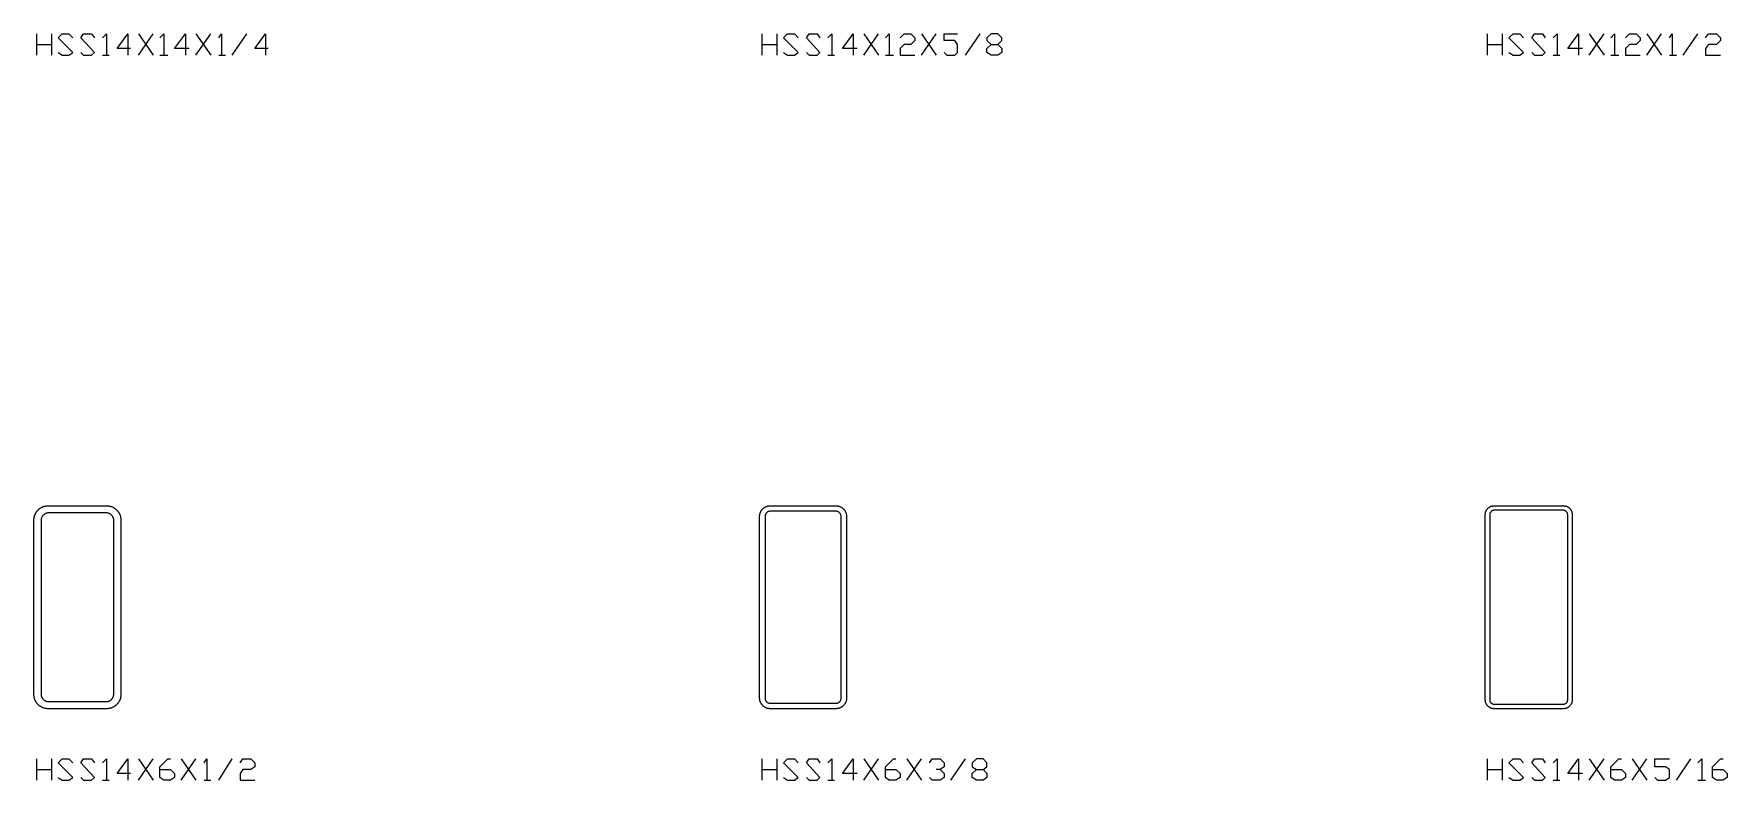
# Model space of a CAD drawing. Header units: inches. Extents: x 0 to 975, y -1305 to 34.
# Drawn here: x 0 to 116.7, y -504.9 to -453.5 of the extents above; entities that cross this region are included whole.
import ezdxf

# ---------------------------------------------------------------- set-up
doc = ezdxf.new("R2010")
doc.units = ezdxf.units.IN
doc.header["$MEASUREMENT"] = 0
doc.layers.add('AISC_STEEL', color=7, linetype='Continuous')

msp = doc.modelspace()

# ---------------------------------------------------------------- linework, layer by layer
at = {"color": 3, "lineweight": 0}
for p, q in [((0.2, -454.94), (0.2, -453.46)), ((1.22, -453.46), (1.22, -454.94)), ((7.21, -453.46), (8.22, -454.94)), ((7.21, -454.94), (8.22, -453.46)), ((11.17, -453.46), (12.19, -454.94)), ((11.17, -454.94), (12.19, -453.46)), ((13.66, -454.94), (14.68, -453.46)), ((50.18, -454.94), (50.18, -453.46)), ((51.2, -453.46), (51.2, -454.94)), ((57.19, -453.46), (58.2, -454.94)), ((57.19, -454.94), (58.2, -453.46)), ((61.16, -453.46), (62.17, -454.94)), ((61.16, -454.94), (62.17, -453.46)), ((64.2, -454.94), (65.21, -453.46)), ((100.16, -454.94), (100.16, -453.46)), ((101.18, -453.46), (101.18, -454.94)), ((107.17, -453.46), (108.19, -454.94)), ((107.17, -454.94), (108.19, -453.46)), ((111.14, -453.46), (112.15, -454.94)), ((111.14, -454.94), (112.15, -453.46)), ((113.63, -454.94), (114.64, -453.46)), ((0.2, -454.2), (1.22, -454.2)), ((4.72, -454.94), (5.18, -454.94)), ((8.68, -454.94), (9.24, -454.94)), ((12.74, -454.94), (13.2, -454.94)), ((50.18, -454.2), (51.2, -454.2)), ((54.7, -454.94), (55.16, -454.94)), ((58.67, -454.94), (59.22, -454.94)), ((100.16, -454.2), (101.18, -454.2)), ((104.68, -454.94), (105.14, -454.94)), ((108.65, -454.94), (109.2, -454.94)), ((112.7, -454.94), (113.17, -454.94)), ((0.2, -504.92), (0.2, -503.45)), ((1.22, -503.45), (1.22, -504.92)), ((7.21, -503.45), (8.22, -504.92)), ((7.21, -504.92), (8.22, -503.45)), ((10.16, -503.45), (11.17, -504.92)), ((10.16, -504.92), (11.17, -503.45)), ((12.74, -504.92), (13.66, -503.45)), ((50.18, -504.92), (50.18, -503.45)), ((51.2, -503.45), (51.2, -504.92)), ((57.19, -503.45), (58.2, -504.92)), ((57.19, -504.92), (58.2, -503.45)), ((60.14, -503.45), (61.16, -504.92)), ((60.14, -504.92), (61.16, -503.45)), ((63.18, -504.92), (64.2, -503.45)), ((100.16, -504.92), (100.16, -503.45)), ((101.18, -503.45), (101.18, -504.92)), ((107.17, -503.45), (108.19, -504.92)), ((107.17, -504.92), (108.19, -503.45)), ((110.12, -503.45), (111.14, -504.92)), ((110.12, -504.92), (111.14, -503.45)), ((113.17, -504.92), (114.18, -503.45)), ((0.2, -504.18), (1.22, -504.18)), ((4.72, -504.92), (5.18, -504.92)), ((11.73, -504.92), (12.19, -504.92)), ((50.18, -504.18), (51.2, -504.18)), ((54.7, -504.92), (55.16, -504.92)), ((100.16, -504.18), (101.18, -504.18)), ((104.68, -504.92), (105.14, -504.92)), ((114.64, -504.92), (115.19, -504.92))]:
    msp.add_line(p, q, dxfattribs=at)
for points in [[(1.68, -454.76), (1.95, -454.94), (2.41, -454.94), (2.69, -454.76), (1.68, -453.74), (1.95, -453.46), (2.41, -453.46), (2.69, -453.74)], [(3.24, -454.76), (3.43, -454.94), (3.98, -454.94), (4.17, -454.76), (3.24, -453.74), (3.43, -453.46), (3.98, -453.46), (4.17, -453.74)], [(4.72, -453.74), (5, -453.46), (5, -454.94)], [(6.66, -454.48), (5.73, -454.48), (6.47, -453.46), (6.47, -454.94)], [(8.68, -453.74), (8.96, -453.46), (8.96, -454.94)], [(10.71, -454.48), (9.7, -454.48), (10.44, -453.46), (10.44, -454.94)], [(12.74, -453.74), (12.93, -453.46), (12.93, -454.94)], [(16.15, -454.48), (15.23, -454.48), (15.97, -453.46), (15.97, -454.94)], [(51.66, -454.76), (51.93, -454.94), (52.4, -454.94), (52.67, -454.76), (51.66, -453.74), (51.93, -453.46), (52.4, -453.46), (52.67, -453.74)], [(53.23, -454.76), (53.41, -454.94), (53.96, -454.94), (54.15, -454.76), (53.23, -453.74), (53.41, -453.46), (53.96, -453.46), (54.15, -453.74)], [(54.7, -453.74), (54.98, -453.46), (54.98, -454.94)], [(56.73, -454.48), (55.72, -454.48), (56.45, -453.46), (56.45, -454.94)], [(58.67, -453.74), (58.94, -453.46), (58.94, -454.94)], [(59.68, -453.74), (59.96, -453.46), (60.42, -453.46), (60.69, -453.74), (60.69, -453.93), (60.42, -454.2), (59.96, -454.2), (59.68, -454.48), (59.68, -454.94), (60.69, -454.94)], [(62.72, -454.76), (62.91, -454.94), (63.46, -454.94), (63.65, -454.76), (63.65, -454.2), (63.46, -453.93), (62.72, -453.93), (62.72, -453.46), (63.65, -453.46)], [(66.41, -454.2), (66.69, -454.48), (66.69, -454.76), (66.41, -454.94), (65.95, -454.94), (65.67, -454.76), (65.67, -454.48), (65.95, -454.2), (66.41, -454.2), (66.69, -453.93), (66.69, -453.74), (66.41, -453.46), (65.95, -453.46), (65.67, -453.74), (65.67, -453.93), (65.95, -454.2)], [(101.64, -454.76), (101.92, -454.94), (102.38, -454.94), (102.65, -454.76), (101.64, -453.74), (101.92, -453.46), (102.38, -453.46), (102.65, -453.74)], [(103.21, -454.76), (103.39, -454.94), (103.94, -454.94), (104.13, -454.76), (103.21, -453.74), (103.39, -453.46), (103.94, -453.46), (104.13, -453.74)], [(104.68, -453.74), (104.96, -453.46), (104.96, -454.94)], [(106.71, -454.48), (105.7, -454.48), (106.43, -453.46), (106.43, -454.94)], [(108.65, -453.74), (108.92, -453.46), (108.92, -454.94)], [(109.66, -453.74), (109.94, -453.46), (110.4, -453.46), (110.68, -453.74), (110.68, -453.93), (110.4, -454.2), (109.94, -454.2), (109.66, -454.48), (109.66, -454.94), (110.68, -454.94)], [(112.7, -453.74), (112.89, -453.46), (112.89, -454.94)], [(115.19, -453.74), (115.38, -453.46), (115.93, -453.46), (116.21, -453.74), (116.21, -453.93), (115.93, -454.2), (115.38, -454.2), (115.19, -454.48), (115.19, -454.94), (116.21, -454.94)], [(1.68, -504.74), (1.95, -504.92), (2.41, -504.92), (2.69, -504.74), (1.68, -503.72), (1.95, -503.45), (2.41, -503.45), (2.69, -503.72)], [(3.24, -504.74), (3.43, -504.92), (3.98, -504.92), (4.17, -504.74), (3.24, -503.72), (3.43, -503.45), (3.98, -503.45), (4.17, -503.72)], [(4.72, -503.72), (5, -503.45), (5, -504.92)], [(6.66, -504.46), (5.73, -504.46), (6.47, -503.45), (6.47, -504.92)], [(8.68, -504.18), (9.42, -504.18), (9.7, -504.46), (9.7, -504.74), (9.42, -504.92), (8.96, -504.92), (8.68, -504.74), (8.68, -504), (9.24, -503.45), (9.42, -503.45)], [(11.73, -503.72), (11.91, -503.45), (11.91, -504.92)], [(14.22, -503.72), (14.4, -503.45), (14.96, -503.45), (15.23, -503.72), (15.23, -504), (14.96, -504.18), (14.4, -504.18), (14.22, -504.46), (14.22, -504.92), (15.23, -504.92)], [(51.66, -504.74), (51.93, -504.92), (52.4, -504.92), (52.67, -504.74), (51.66, -503.72), (51.93, -503.45), (52.4, -503.45), (52.67, -503.72)], [(53.23, -504.74), (53.41, -504.92), (53.96, -504.92), (54.15, -504.74), (53.23, -503.72), (53.41, -503.45), (53.96, -503.45), (54.15, -503.72)], [(54.7, -503.72), (54.98, -503.45), (54.98, -504.92)], [(56.73, -504.46), (55.72, -504.46), (56.45, -503.45), (56.45, -504.92)], [(58.67, -504.18), (59.4, -504.18), (59.68, -504.46), (59.68, -504.74), (59.4, -504.92), (58.94, -504.92), (58.67, -504.74), (58.67, -504), (59.22, -503.45), (59.4, -503.45)], [(61.71, -503.72), (61.89, -503.45), (62.45, -503.45), (62.72, -503.72), (62.72, -504), (62.45, -504.18), (62.17, -504.18)], [(65.4, -504.18), (65.67, -504.46), (65.67, -504.74), (65.4, -504.92), (64.94, -504.92), (64.66, -504.74), (64.66, -504.46), (64.94, -504.18), (65.4, -504.18), (65.67, -504), (65.67, -503.72), (65.4, -503.45), (64.94, -503.45), (64.66, -503.72), (64.66, -504), (64.94, -504.18)], [(101.64, -504.74), (101.92, -504.92), (102.38, -504.92), (102.65, -504.74), (101.64, -503.72), (101.92, -503.45), (102.38, -503.45), (102.65, -503.72)], [(103.21, -504.74), (103.39, -504.92), (103.94, -504.92), (104.13, -504.74), (103.21, -503.72), (103.39, -503.45), (103.94, -503.45), (104.13, -503.72)], [(104.68, -503.72), (104.96, -503.45), (104.96, -504.92)], [(106.71, -504.46), (105.7, -504.46), (106.43, -503.45), (106.43, -504.92)], [(108.65, -504.18), (109.39, -504.18), (109.66, -504.46), (109.66, -504.74), (109.39, -504.92), (108.92, -504.92), (108.65, -504.74), (108.65, -504), (109.2, -503.45), (109.39, -503.45)], [(111.69, -504.74), (111.88, -504.92), (112.43, -504.92), (112.7, -504.74), (112.7, -504.18), (112.43, -504), (111.69, -504), (111.69, -503.45), (112.7, -503.45)], [(114.64, -503.72), (114.92, -503.45), (114.92, -504.92)], [(115.66, -504.18), (116.39, -504.18), (116.67, -504.46), (116.67, -504.74), (116.39, -504.92), (115.93, -504.92), (115.66, -504.74), (115.66, -504), (116.21, -503.45), (116.39, -503.45)], [(62.45, -504.18), (62.72, -504.46), (62.72, -504.74), (62.45, -504.92), (61.89, -504.92), (61.71, -504.74)]]:
    msp.add_lwpolyline(points, dxfattribs=at)
at = {"layer": 'AISC_STEEL'}
for points in [[(5, -486), (5.03, -486), (5.06, -486), (5.09, -486), (5.12, -486.01), (5.15, -486.01), (5.18, -486.02), (5.21, -486.02), (5.23, -486.03), (5.26, -486.04), (5.29, -486.04), (5.32, -486.05), (5.35, -486.06), (5.38, -486.07), (5.4, -486.08), (5.43, -486.1), (5.46, -486.11), (5.48, -486.12), (5.51, -486.14), (5.53, -486.15), (5.56, -486.17), (5.58, -486.19), (5.61, -486.21), (5.63, -486.22), (5.65, -486.24), (5.67, -486.26), (5.7, -486.28), (5.72, -486.3), (5.74, -486.33), (5.76, -486.35), (5.78, -486.37), (5.79, -486.39), (5.81, -486.42), (5.83, -486.44), (5.85, -486.47), (5.86, -486.49), (5.88, -486.52), (5.89, -486.54), (5.9, -486.57), (5.92, -486.6), (5.93, -486.62), (5.94, -486.65), (5.95, -486.68), (5.96, -486.71), (5.96, -486.74), (5.97, -486.77), (5.98, -486.79), (5.98, -486.82), (5.99, -486.85), (5.99, -486.88), (6, -486.91), (6, -486.94), (6, -486.97), (6, -487), (6, -499), (6, -499.03), (6, -499.06), (6, -499.09), (5.99, -499.12), (5.99, -499.15), (5.98, -499.18), (5.98, -499.21), (5.97, -499.23), (5.96, -499.26), (5.96, -499.29), (5.95, -499.32), (5.94, -499.35), (5.93, -499.38), (5.92, -499.4), (5.9, -499.43), (5.89, -499.46), (5.88, -499.48), (5.86, -499.51), (5.85, -499.53), (5.83, -499.56), (5.81, -499.58), (5.79, -499.61), (5.78, -499.63), (5.76, -499.65), (5.74, -499.67), (5.72, -499.7), (5.7, -499.72), (5.67, -499.74), (5.65, -499.76), (5.63, -499.78), (5.61, -499.79), (5.58, -499.81), (5.56, -499.83), (5.53, -499.85), (5.51, -499.86), (5.48, -499.88), (5.46, -499.89), (5.43, -499.9), (5.4, -499.92), (5.38, -499.93), (5.35, -499.94), (5.32, -499.95), (5.29, -499.96), (5.26, -499.96), (5.23, -499.97), (5.21, -499.98), (5.18, -499.98), (5.15, -499.99), (5.12, -499.99), (5.09, -500), (5.06, -500), (5.03, -500), (5, -500), (1, -500), (0.97, -500), (0.94, -500), (0.91, -500), (0.88, -499.99), (0.85, -499.99), (0.82, -499.98), (0.79, -499.98), (0.77, -499.97), (0.74, -499.96), (0.71, -499.96), (0.68, -499.95), (0.65, -499.94), (0.62, -499.93), (0.6, -499.92), (0.57, -499.9), (0.54, -499.89), (0.52, -499.88), (0.49, -499.86), (0.47, -499.85), (0.44, -499.83), (0.42, -499.81), (0.39, -499.79), (0.37, -499.78), (0.35, -499.76), (0.33, -499.74), (0.3, -499.72), (0.28, -499.7), (0.26, -499.67), (0.24, -499.65), (0.22, -499.63), (0.21, -499.61), (0.19, -499.58), (0.17, -499.56), (0.15, -499.53), (0.14, -499.51), (0.12, -499.48), (0.11, -499.46), (0.1, -499.43), (0.08, -499.4), (0.07, -499.38), (0.06, -499.35), (0.05, -499.32), (0.04, -499.29), (0.04, -499.26), (0.03, -499.23), (0.02, -499.21), (0.02, -499.18), (0.01, -499.15), (0.01, -499.12), (0, -499.09), (0, -499.06), (0, -499.03), (0, -499), (0, -487), (0, -486.97), (0, -486.94), (0, -486.91), (0.01, -486.88), (0.01, -486.85), (0.02, -486.82), (0.02, -486.79), (0.03, -486.77), (0.04, -486.74), (0.04, -486.71), (0.05, -486.68), (0.06, -486.65), (0.07, -486.62), (0.08, -486.6), (0.1, -486.57), (0.11, -486.54), (0.12, -486.52), (0.14, -486.49), (0.15, -486.47), (0.17, -486.44), (0.19, -486.42), (0.21, -486.39), (0.22, -486.37), (0.24, -486.35), (0.26, -486.33), (0.28, -486.3), (0.3, -486.28), (0.33, -486.26), (0.35, -486.24), (0.37, -486.22), (0.39, -486.21), (0.42, -486.19), (0.44, -486.17), (0.47, -486.15), (0.49, -486.14), (0.52, -486.12), (0.54, -486.11), (0.57, -486.1), (0.6, -486.08), (0.62, -486.07), (0.65, -486.06), (0.68, -486.05), (0.71, -486.04), (0.74, -486.04), (0.77, -486.03), (0.79, -486.02), (0.82, -486.02), (0.85, -486.01), (0.88, -486.01), (0.91, -486), (0.94, -486), (0.97, -486), (1, -486)], [(1, -486.5), (0.97, -486.5), (0.94, -486.5), (0.91, -486.51), (0.88, -486.51), (0.86, -486.52), (0.83, -486.53), (0.8, -486.54), (0.78, -486.55), (0.75, -486.57), (0.73, -486.58), (0.7, -486.6), (0.68, -486.62), (0.66, -486.64), (0.64, -486.66), (0.62, -486.68), (0.6, -486.7), (0.58, -486.73), (0.57, -486.75), (0.55, -486.78), (0.54, -486.8), (0.53, -486.83), (0.52, -486.86), (0.51, -486.88), (0.51, -486.91), (0.5, -486.94), (0.5, -486.97), (0.5, -487), (0.5, -499), (0.5, -499.03), (0.5, -499.06), (0.51, -499.09), (0.51, -499.12), (0.52, -499.14), (0.53, -499.17), (0.54, -499.2), (0.55, -499.22), (0.57, -499.25), (0.58, -499.27), (0.6, -499.3), (0.62, -499.32), (0.64, -499.34), (0.66, -499.36), (0.68, -499.38), (0.7, -499.4), (0.73, -499.42), (0.75, -499.43), (0.78, -499.45), (0.8, -499.46), (0.83, -499.47), (0.86, -499.48), (0.88, -499.49), (0.91, -499.49), (0.94, -499.5), (0.97, -499.5), (1, -499.5), (5, -499.5), (5.03, -499.5), (5.06, -499.5), (5.09, -499.49), (5.12, -499.49), (5.14, -499.48), (5.17, -499.47), (5.2, -499.46), (5.22, -499.45), (5.25, -499.43), (5.27, -499.42), (5.3, -499.4), (5.32, -499.38), (5.34, -499.36), (5.36, -499.34), (5.38, -499.32), (5.4, -499.3), (5.42, -499.27), (5.43, -499.25), (5.45, -499.22), (5.46, -499.2), (5.47, -499.17), (5.48, -499.14), (5.49, -499.12), (5.49, -499.09), (5.5, -499.06), (5.5, -499.03), (5.5, -499), (5.5, -487), (5.5, -486.97), (5.5, -486.94), (5.49, -486.91), (5.49, -486.88), (5.48, -486.86), (5.47, -486.83), (5.46, -486.8), (5.45, -486.78), (5.43, -486.75), (5.42, -486.73), (5.4, -486.7), (5.38, -486.68), (5.36, -486.66), (5.34, -486.64), (5.32, -486.62), (5.3, -486.6), (5.27, -486.58), (5.25, -486.57), (5.22, -486.55), (5.2, -486.54), (5.17, -486.53), (5.14, -486.52), (5.12, -486.51), (5.09, -486.51), (5.06, -486.5), (5.03, -486.5), (5, -486.5)], [(55.25, -486), (55.28, -486), (55.31, -486), (55.34, -486.01), (55.37, -486.01), (55.4, -486.01), (55.43, -486.02), (55.45, -486.03), (55.48, -486.04), (55.51, -486.05), (55.54, -486.06), (55.56, -486.07), (55.59, -486.08), (55.62, -486.1), (55.64, -486.11), (55.67, -486.13), (55.69, -486.14), (55.71, -486.16), (55.74, -486.18), (55.76, -486.2), (55.78, -486.22), (55.8, -486.24), (55.82, -486.26), (55.84, -486.29), (55.86, -486.31), (55.87, -486.33), (55.89, -486.36), (55.9, -486.38), (55.92, -486.41), (55.93, -486.44), (55.94, -486.46), (55.95, -486.49), (55.96, -486.52), (55.97, -486.55), (55.98, -486.57), (55.99, -486.6), (55.99, -486.63), (55.99, -486.66), (56, -486.69), (56, -486.72), (56, -486.75), (56, -499.25), (56, -499.28), (56, -499.31), (55.99, -499.34), (55.99, -499.37), (55.99, -499.4), (55.98, -499.43), (55.97, -499.45), (55.96, -499.48), (55.95, -499.51), (55.94, -499.54), (55.93, -499.56), (55.92, -499.59), (55.9, -499.62), (55.89, -499.64), (55.87, -499.67), (55.86, -499.69), (55.84, -499.71), (55.82, -499.74), (55.8, -499.76), (55.78, -499.78), (55.76, -499.8), (55.74, -499.82), (55.71, -499.84), (55.69, -499.86), (55.67, -499.87), (55.64, -499.89), (55.62, -499.9), (55.59, -499.92), (55.56, -499.93), (55.54, -499.94), (55.51, -499.95), (55.48, -499.96), (55.45, -499.97), (55.43, -499.98), (55.4, -499.99), (55.37, -499.99), (55.34, -499.99), (55.31, -500), (55.28, -500), (55.25, -500), (50.75, -500), (50.72, -500), (50.69, -500), (50.66, -499.99), (50.63, -499.99), (50.6, -499.99), (50.57, -499.98), (50.55, -499.97), (50.52, -499.96), (50.49, -499.95), (50.46, -499.94), (50.44, -499.93), (50.41, -499.92), (50.38, -499.9), (50.36, -499.89), (50.33, -499.87), (50.31, -499.86), (50.29, -499.84), (50.26, -499.82), (50.24, -499.8), (50.22, -499.78), (50.2, -499.76), (50.18, -499.74), (50.16, -499.71), (50.14, -499.69), (50.13, -499.67), (50.11, -499.64), (50.1, -499.62), (50.08, -499.59), (50.07, -499.56), (50.06, -499.54), (50.05, -499.51), (50.04, -499.48), (50.03, -499.45), (50.02, -499.43), (50.01, -499.4), (50.01, -499.37), (50.01, -499.34), (50, -499.31), (50, -499.28), (50, -499.25), (50, -486.75), (50, -486.72), (50, -486.69), (50.01, -486.66), (50.01, -486.63), (50.01, -486.6), (50.02, -486.57), (50.03, -486.55), (50.04, -486.52), (50.05, -486.49), (50.06, -486.46), (50.07, -486.44), (50.08, -486.41), (50.1, -486.38), (50.11, -486.36), (50.13, -486.33), (50.14, -486.31), (50.16, -486.29), (50.18, -486.26), (50.2, -486.24), (50.22, -486.22), (50.24, -486.2), (50.26, -486.18), (50.29, -486.16), (50.31, -486.14), (50.33, -486.13), (50.36, -486.11), (50.38, -486.1), (50.41, -486.08), (50.44, -486.07), (50.46, -486.06), (50.49, -486.05), (50.52, -486.04), (50.55, -486.03), (50.57, -486.02), (50.6, -486.01), (50.63, -486.01), (50.66, -486.01), (50.69, -486), (50.72, -486), (50.75, -486)], [(50.75, -486.38), (50.72, -486.38), (50.69, -486.38), (50.66, -486.39), (50.63, -486.39), (50.61, -486.4), (50.58, -486.42), (50.55, -486.43), (50.53, -486.45), (50.51, -486.46), (50.48, -486.48), (50.46, -486.51), (50.45, -486.53), (50.43, -486.55), (50.42, -486.58), (50.4, -486.61), (50.39, -486.63), (50.39, -486.66), (50.38, -486.69), (50.38, -486.72), (50.38, -486.75), (50.38, -499.25), (50.38, -499.28), (50.38, -499.31), (50.39, -499.34), (50.39, -499.37), (50.4, -499.39), (50.42, -499.42), (50.43, -499.45), (50.45, -499.47), (50.46, -499.49), (50.48, -499.52), (50.51, -499.54), (50.53, -499.55), (50.55, -499.57), (50.58, -499.58), (50.61, -499.6), (50.63, -499.61), (50.66, -499.61), (50.69, -499.62), (50.72, -499.62), (50.75, -499.62), (55.25, -499.62), (55.28, -499.62), (55.31, -499.62), (55.34, -499.61), (55.37, -499.61), (55.39, -499.6), (55.42, -499.58), (55.45, -499.57), (55.47, -499.55), (55.49, -499.54), (55.52, -499.52), (55.54, -499.49), (55.55, -499.47), (55.57, -499.45), (55.58, -499.42), (55.6, -499.39), (55.61, -499.37), (55.61, -499.34), (55.62, -499.31), (55.62, -499.28), (55.62, -499.25), (55.62, -486.75), (55.62, -486.72), (55.62, -486.69), (55.61, -486.66), (55.61, -486.63), (55.6, -486.61), (55.58, -486.58), (55.57, -486.55), (55.55, -486.53), (55.54, -486.51), (55.52, -486.48), (55.49, -486.46), (55.47, -486.45), (55.45, -486.43), (55.42, -486.42), (55.39, -486.4), (55.37, -486.39), (55.34, -486.39), (55.31, -486.38), (55.28, -486.38), (55.25, -486.38)], [(105.38, -486), (105.4, -486), (105.43, -486), (105.46, -486.01), (105.49, -486.01), (105.52, -486.02), (105.55, -486.03), (105.58, -486.03), (105.61, -486.04), (105.63, -486.06), (105.66, -486.07), (105.69, -486.08), (105.71, -486.1), (105.74, -486.12), (105.76, -486.13), (105.78, -486.15), (105.81, -486.17), (105.83, -486.19), (105.85, -486.22), (105.87, -486.24), (105.88, -486.26), (105.9, -486.29), (105.92, -486.31), (105.93, -486.34), (105.94, -486.37), (105.96, -486.39), (105.97, -486.42), (105.97, -486.45), (105.98, -486.48), (105.99, -486.51), (105.99, -486.54), (106, -486.57), (106, -486.6), (106, -486.62), (106, -499.38), (106, -499.4), (106, -499.43), (105.99, -499.46), (105.99, -499.49), (105.98, -499.52), (105.97, -499.55), (105.97, -499.58), (105.96, -499.61), (105.94, -499.63), (105.93, -499.66), (105.92, -499.69), (105.9, -499.71), (105.88, -499.74), (105.87, -499.76), (105.85, -499.78), (105.83, -499.81), (105.81, -499.83), (105.78, -499.85), (105.76, -499.87), (105.74, -499.88), (105.71, -499.9), (105.69, -499.92), (105.66, -499.93), (105.63, -499.94), (105.61, -499.96), (105.58, -499.97), (105.55, -499.97), (105.52, -499.98), (105.49, -499.99), (105.46, -499.99), (105.43, -500), (105.4, -500), (105.38, -500), (100.62, -500), (100.6, -500), (100.57, -500), (100.54, -499.99), (100.51, -499.99), (100.48, -499.98), (100.45, -499.97), (100.42, -499.97), (100.39, -499.96), (100.37, -499.94), (100.34, -499.93), (100.31, -499.92), (100.29, -499.9), (100.26, -499.88), (100.24, -499.87), (100.22, -499.85), (100.19, -499.83), (100.17, -499.81), (100.15, -499.78), (100.13, -499.76), (100.12, -499.74), (100.1, -499.71), (100.08, -499.69), (100.07, -499.66), (100.06, -499.63), (100.04, -499.61), (100.03, -499.58), (100.03, -499.55), (100.02, -499.52), (100.01, -499.49), (100.01, -499.46), (100, -499.43), (100, -499.4), (100, -499.38), (100, -486.62), (100, -486.6), (100, -486.57), (100.01, -486.54), (100.01, -486.51), (100.02, -486.48), (100.03, -486.45), (100.03, -486.42), (100.04, -486.39), (100.06, -486.37), (100.07, -486.34), (100.08, -486.31), (100.1, -486.29), (100.12, -486.26), (100.13, -486.24), (100.15, -486.22), (100.17, -486.19), (100.19, -486.17), (100.22, -486.15), (100.24, -486.13), (100.26, -486.12), (100.29, -486.1), (100.31, -486.08), (100.34, -486.07), (100.37, -486.06), (100.39, -486.04), (100.42, -486.03), (100.45, -486.03), (100.48, -486.02), (100.51, -486.01), (100.54, -486.01), (100.57, -486), (100.6, -486), (100.62, -486)], [(100.62, -486.31), (100.6, -486.31), (100.57, -486.32), (100.54, -486.32), (100.51, -486.33), (100.49, -486.35), (100.46, -486.36), (100.44, -486.38), (100.41, -486.39), (100.39, -486.41), (100.38, -486.44), (100.36, -486.46), (100.35, -486.49), (100.33, -486.51), (100.32, -486.54), (100.32, -486.57), (100.31, -486.6), (100.31, -486.62), (100.31, -499.38), (100.31, -499.4), (100.32, -499.43), (100.32, -499.46), (100.33, -499.49), (100.35, -499.51), (100.36, -499.54), (100.38, -499.56), (100.39, -499.59), (100.41, -499.61), (100.44, -499.62), (100.46, -499.64), (100.49, -499.65), (100.51, -499.67), (100.54, -499.68), (100.57, -499.68), (100.6, -499.69), (100.62, -499.69), (105.38, -499.69), (105.4, -499.69), (105.43, -499.68), (105.46, -499.68), (105.49, -499.67), (105.51, -499.65), (105.54, -499.64), (105.56, -499.62), (105.59, -499.61), (105.61, -499.59), (105.62, -499.56), (105.64, -499.54), (105.65, -499.51), (105.67, -499.49), (105.68, -499.46), (105.68, -499.43), (105.69, -499.4), (105.69, -499.38), (105.69, -486.62), (105.69, -486.6), (105.68, -486.57), (105.68, -486.54), (105.67, -486.51), (105.65, -486.49), (105.64, -486.46), (105.62, -486.44), (105.61, -486.41), (105.59, -486.39), (105.56, -486.38), (105.54, -486.36), (105.51, -486.35), (105.49, -486.33), (105.46, -486.32), (105.43, -486.32), (105.4, -486.31), (105.38, -486.31)]]:
    msp.add_lwpolyline(points, close=True, dxfattribs=at)

doc.saveas('drawing.dxf')
